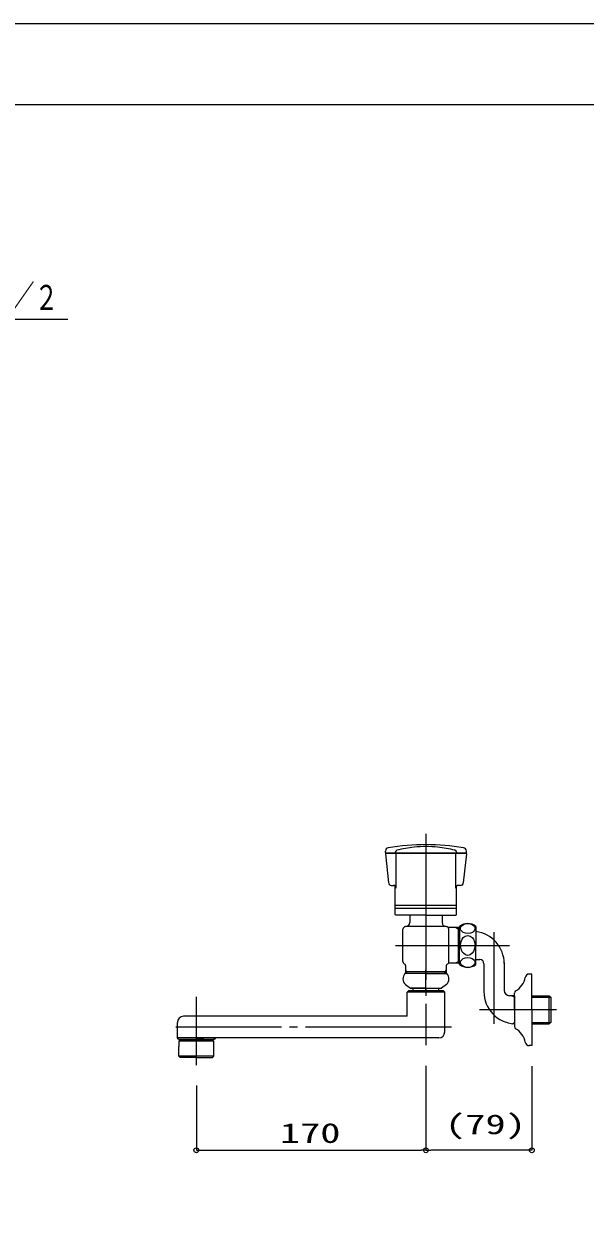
# Model space of a CAD drawing. Units: millimetres on the paper. Extents: x -305 to 305, y -152 to 152.
# Drawn here: x -179 to -109.7, y 2.1 to 148.5 of the extents above; entities that cross this region are included whole.
import ezdxf
from ezdxf.enums import TextEntityAlignment as Align

# ---------------------------------------------------------------- set-up
doc = ezdxf.new("R2010")
doc.units = ezdxf.units.MM
doc.linetypes.add('LONG_CHAIN', pattern=[21, 18, -1, 1, -1])
for name, color, linetype, lineweight in [('0-0_0', 7, 'Continuous', 9), ('0-1_VIEW0001', 7, 'Continuous', 9), ('0-3_図面枠', 3, 'Continuous', 9), ('0-4_DEFPOINTS', 7, 'Continuous', 9)]:
    doc.layers.add(name, color=color, linetype=linetype, lineweight=lineweight)
doc.styles.add('ＭＳ ゴシック', font='')
doc.styles.get('ＭＳ ゴシック').set_extended_font_data('MS Gothic')

# ---------------------------------------------------------------- blocks, each defined once
blk = doc.blocks.new('SYM0002')
at = {"layer": '0-0_0'}
for p, q in [((0, 0), (4.205, 3.626)), ((4.205, 3.626), (20.918, 3.626)), ((0, 0), (1.779, 2.615)), ((0, 0), (2.848, 1.375))]:
    blk.add_line(p, q, dxfattribs=at)
at = {"layer": '0-0_0', "style": 'ＭＳ ゴシック', "width": 0.7}
blk.add_text('ＰＪ１／２', height=3.079, dxfattribs=at).set_placement((5.062, 3.834), align=Align.BOTTOM_LEFT)
blk = doc.blocks.new('_ORIGIN')
at = {"layer": '0-0_0'}
blk.add_line((0, 0), (-1, 0), dxfattribs=at)
blk.add_circle((0, 0), 0.5, dxfattribs=at)

msp = doc.modelspace()

# ---------------------------------------------------------------- linework, layer by layer
at = {"layer": '0-1_VIEW0001', "color": 2, "linetype": 'LONG_CHAIN'}
for p, q in [((-129.392, 48.438), (-129.392, 22.34)), ((-120.975, 24.998), (-120.975, 36.297)), ((-133.164, 34.664), (-119.054, 34.664)), ((-129.392, 28.926), (-129.392, 31.639)), ((-157.725, 19.893), (-157.725, 28.313)), ((-113.292, 26.715), (-122.764, 26.715)), ((-126.236, 24.581), (-160.264, 24.581))]:
    msp.add_line(p, q, dxfattribs=at)
at = {"layer": '0-1_VIEW0001', "color": 6}
for p, q in [((-134.391, 45.989), (-134.007, 42.379)), ((-134.384, 46.164), (-134.384, 46.32)), ((-134.308, 46.081), (-124.476, 46.081)), ((-129.392, 46.081), (-134.3, 46.081)), ((-133.167, 46.177), (-133.167, 46.164)), ((-133.068, 41.748), (-133.068, 45.998)), ((-124.484, 46.081), (-129.392, 46.081)), ((-125.716, 41.748), (-125.716, 45.998)), ((-125.617, 46.177), (-125.617, 46.164)), ((-124.394, 45.989), (-124.777, 42.379)), ((-124.4, 46.164), (-124.4, 46.32)), ((-133.676, 42.081), (-133.401, 42.081)), ((-133.184, 38.498), (-133.184, 42)), ((-125.6, 38.498), (-125.6, 42)), ((-125.109, 42.081), (-125.383, 42.081)), ((-125.6, 39.581), (-133.184, 39.581)), ((-125.6, 39.248), (-133.184, 39.248)), ((-129.392, 38.414), (-133.1, 38.414)), ((-131.392, 38.414), (-131.392, 37.498)), ((-129.392, 38.414), (-125.684, 38.414)), ((-127.392, 38.414), (-127.392, 37.498)), ((-132.225, 32.664), (-132.225, 36.664)), ((-126.892, 36.998), (-131.892, 36.998)), ((-125.225, 36.868), (-126.621, 36.868)), ((-126.559, 32.664), (-126.559, 36.664)), ((-125.392, 36.868), (-125.392, 34.648)), ((-125.225, 36.998), (-125.225, 34.664)), ((-123.225, 36.998), (-123.225, 34.664)), ((-125.392, 34.664), (-125.392, 32.461)), ((-125.225, 32.331), (-125.225, 34.664)), ((-123.225, 32.331), (-123.225, 34.664)), ((-125.225, 32.461), (-126.598, 32.461)), ((-123.225, 32.914), (-122.725, 32.914)), ((-122.225, 32.388), (-122.225, 28.969)), ((-119.725, 32.578), (-119.725, 29.128)), ((-126.892, 31.214), (-131.975, 31.214)), ((-129.392, 31.214), (-131.975, 31.214)), ((-131.892, 32.193), (-131.892, 31.214)), ((-127.028, 31.414), (-131.757, 31.414)), ((-129.392, 31.214), (-126.809, 31.214)), ((-126.892, 31.414), (-127.028, 31.414)), ((-126.892, 32.193), (-126.892, 31.214)), ((-126.892, 31.214), (-126.809, 31.214)), ((-116.309, 31.132), (-116.642, 31.132)), ((-116.309, 26.715), (-116.309, 31.132)), ((-131.926, 29.829), (-131.309, 29.381)), ((-131.309, 29.381), (-127.725, 29.381)), ((-129.392, 29.381), (-131.309, 29.381)), ((-130.975, 29.081), (-130.975, 29.381)), ((-129.392, 29.381), (-127.475, 29.381)), ((-127.809, 29.081), (-127.809, 29.381)), ((-126.859, 29.829), (-127.475, 29.381)), ((-131.559, 29.081), (-131.725, 28.914)), ((-131.725, 25.914), (-131.725, 28.914)), ((-127.059, 28.914), (-131.725, 28.914)), ((-127.225, 29.081), (-131.559, 29.081)), ((-118.475, 28.461), (-119.059, 28.461)), ((-118.475, 26.715), (-118.475, 28.782)), ((-118.475, 28.461), (-118.475, 28.267)), ((-118.475, 28.267), (-118.475, 25.162)), ((-116.309, 28.461), (-114.169, 28.461)), ((-114.169, 25.026), (-114.169, 28.474)), ((-114.169, 28.461), (-113.975, 28.267)), ((-113.975, 28.267), (-113.975, 25.162)), ((-118.475, 26.715), (-118.475, 24.648)), ((-116.309, 26.715), (-116.309, 22.298)), ((-136.692, 25.914), (-159.309, 25.914)), ((-131.725, 25.914), (-137.241, 25.914)), ((-118.475, 25.162), (-118.475, 24.976)), ((-116.309, 24.969), (-114.169, 24.969)), ((-113.975, 25.162), (-114.169, 24.969)), ((-155.542, 23.248), (-160.075, 23.248)), ((-159.909, 23.081), (-156.067, 23.081)), ((-159.809, 22.914), (-159.892, 22.831)), ((-159.892, 22.831), (-159.892, 22.185)), ((-155.559, 22.831), (-159.892, 22.831)), ((-159.892, 20.998), (-159.892, 22.185)), ((-159.809, 22.914), (-155.959, 22.914)), ((-159.809, 22.914), (-159.59, 22.914)), ((-159.384, 23.081), (-159.384, 22.914)), ((-157.725, 23.248), (-158.659, 23.248)), ((-157.725, 23.248), (-156.792, 23.248)), ((-156.067, 23.081), (-155.542, 23.081)), ((-156.067, 23.081), (-156.067, 22.914)), ((-155.642, 22.914), (-156.067, 22.914)), ((-155.642, 22.914), (-155.861, 22.914)), ((-155.642, 22.914), (-155.559, 22.831)), ((-155.584, 23.248), (-155.375, 23.248)), ((-136.938, 23.248), (-155.584, 23.248)), ((-155.559, 20.998), (-155.559, 22.831)), ((-127.809, 23.248), (-137.241, 23.248)), ((-116.309, 22.298), (-116.642, 22.298)), ((-159.892, 20.998), (-159.725, 20.831)), ((-155.559, 20.998), (-159.892, 20.998)), ((-157.725, 20.831), (-159.725, 20.831)), ((-157.725, 20.831), (-155.725, 20.831)), ((-155.559, 20.998), (-155.725, 20.831))]:
    msp.add_line(p, q, dxfattribs=at)
at = {"layer": '0-1_VIEW0001', "color": 2}
for p, q in [((-125.392, 36.674), (-125.728, 36.868)), ((-125.225, 36.674), (-125.392, 36.674)), ((-125.392, 32.654), (-125.728, 32.461)), ((-125.225, 32.654), (-125.392, 32.654)), ((-131.757, 31.414), (-131.892, 31.649)), ((-131.757, 31.214), (-131.757, 31.414)), ((-127.028, 31.414), (-126.892, 31.649)), ((-127.028, 31.214), (-127.028, 31.414)), ((-118.475, 28.267), (-118.811, 28.461)), ((-116.309, 28.267), (-113.975, 28.267)), ((-118.751, 25.003), (-118.475, 25.162)), ((-116.309, 25.162), (-113.975, 25.162))]:
    msp.add_line(p, q, dxfattribs=at)
at = {"layer": '0-1_VIEW0001'}
for p, q in [((-129.392, 19.8), (-129.392, 9.372)), ((-116.309, 19.758), (-116.309, 9.372)), ((-157.725, 17.353), (-157.725, 9.372)), ((-157.125, 9.372), (-129.992, 9.372)), ((-116.909, 9.372), (-128.792, 9.372))]:
    msp.add_line(p, q, dxfattribs=at)
at = {"layer": '0-1_VIEW0001', "color": 6}
for points in [[(-125.121, 36.757), (-125.077, 36.947), (-124.935, 37.13), (-124.79, 37.232), (-124.555, 37.325), (-124.225, 37.368), (-123.942, 37.337), (-123.669, 37.236), (-123.519, 37.133), (-123.385, 36.968), (-123.345, 36.868), (-123.33, 36.757), (-123.374, 36.568), (-123.516, 36.384), (-123.661, 36.283), (-123.896, 36.189), (-124.225, 36.146), (-124.509, 36.177), (-124.782, 36.278), (-124.932, 36.381), (-125.066, 36.546), (-125.106, 36.646)], [(-124.225, 33.442), (-124.503, 33.502), (-124.772, 33.695), (-124.921, 33.894), (-125.058, 34.214), (-125.121, 34.664), (-125.075, 35.051), (-124.927, 35.424), (-124.776, 35.628), (-124.534, 35.812), (-124.388, 35.867), (-124.225, 35.887), (-123.948, 35.827), (-123.679, 35.633), (-123.53, 35.435), (-123.393, 35.114), (-123.33, 34.664), (-123.376, 34.277), (-123.524, 33.904), (-123.675, 33.7), (-123.917, 33.517), (-124.063, 33.462)], [(-123.33, 32.571), (-123.374, 32.382), (-123.516, 32.199), (-123.661, 32.097), (-123.896, 32.003), (-124.225, 31.96), (-124.509, 31.992), (-124.782, 32.093), (-124.932, 32.195), (-125.066, 32.361), (-125.106, 32.46), (-125.121, 32.571), (-125.077, 32.761), (-124.935, 32.944), (-124.79, 33.046), (-124.555, 33.14), (-124.225, 33.183), (-123.942, 33.151), (-123.669, 33.05), (-123.519, 32.947), (-123.385, 32.782), (-123.345, 32.683)]]:
    msp.add_lwpolyline(points, close=True, dxfattribs=at)
for points in [[(-127.059, 23.998), (-127.059, 28.914), (-127.225, 29.081)], [(-160.059, 23.248), (-160.059, 23.498), (-160.059, 25.164)]]:
    msp.add_lwpolyline(points, dxfattribs=at)
for centre, radius, start, end in [((-129.392, 18.781), 28.333, 80.56779, 99.43221), ((-129.392, 32.714), 14.167, 84.12628, 95.87372), ((-134.308, 45.998), 0.0833, 90, 186.06492), ((-133.967, 46.32), 0.417, 99.43221, 180), ((-134.3, 46.164), 0.0833, 180, 270), ((-132.917, 46.177), 0.25, 104.67248, 180), ((-133.084, 46.164), 0.0833, 180, 270), ((-132.985, 45.998), 0.0833, 90, 180), ((-129.392, 32.714), 14.167, 95.87372, 104.67249), ((-129.392, 32.714), 14.167, 75.32751, 84.12628), ((-125.867, 46.177), 0.25, 0, 75.32752), ((-125.799, 45.998), 0.0833, 0, 90), ((-125.7, 46.164), 0.0833, 270, 0), ((-124.817, 46.32), 0.417, 0, 80.56779), ((-124.484, 46.164), 0.0833, 270, 0), ((-124.476, 45.998), 0.0833, 353.93508, 90), ((-133.676, 42.414), 0.333, 186.06492, 270), ((-133.401, 41.748), 0.333, 0, 90), ((-125.383, 41.748), 0.333, 90, 180), ((-125.109, 42.414), 0.333, 270, 353.93508), ((-133.1, 38.498), 0.0833, 180, 270), ((-125.684, 38.498), 0.0833, 270, 0), ((-131.892, 36.664), 0.333, 90, 180.001), ((-131.892, 37.498), 0.5, 270, 0), ((-126.892, 37.498), 0.5, 180.001, 270), ((-126.892, 36.664), 0.333, 0, 90), ((-124.225, 35.852), 1.521, 48.888, 131.113), ((-123.725, 32.418), 4, 0, 82.819), ((-131.892, 32.664), 0.333, 180.001, 250.529), ((-132.059, 32.193), 0.167, 0, 70.529), ((-126.725, 32.193), 0.167, 109.472, 180.001), ((-126.892, 32.664), 0.333, 289.471, 0), ((-124.225, 33.477), 1.521, 228.887, 311.112), ((-122.725, 32.414), 0.5, 0, 90), ((-131.23, 30.548), 1, 138.19, 225.925), ((-127.554, 30.548), 1, 314.075, 41.81), ((-116.642, 30.632), 0.5, 90, 170.634), ((-119.438, 31.093), 2.333, 298.641, 350.634), ((-118.225, 28.969), 4, 180.001, 266.418), ((-119.059, 29.128), 0.667, 180.001, 270), ((-118.175, 28.782), 0.3, 118.641, 180), ((-118.175, 28.782), 0.3, 118.641, 180), ((-159.309, 25.164), 0.75, 90, 180), ((-127.809, 23.998), 0.75, 270, 0), ((-118.175, 24.648), 0.3, 180, 241.359), ((-118.175, 24.648), 0.3, 180, 241.359), ((-119.438, 22.337), 2.333, 9.366, 61.359), ((-159.909, 23.248), 0.167, 180, 270), ((-155.542, 23.248), 0.167, 270, 0), ((-116.642, 22.798), 0.5, 189.367, 270)]:
    msp.add_arc(centre, radius, start, end, dxfattribs=at)
at = {"layer": '0-3_図面枠'}
msp.add_lwpolyline([(-291.017, -138.498), (108.983, -138.498), (108.983, 138.502), (-291.017, 138.502)], close=True, dxfattribs=at)
at = {"layer": '0-4_DEFPOINTS'}
msp.add_line((118.983, 148.502), (-301.017, 148.502), dxfattribs=at)

# ---------------------------------------------------------------- block references
at = {"layer": '0-1_VIEW0001'}
msp.add_blockref('SYM0002', (-194.525, 108.407), dxfattribs=at)
at = {"layer": '0-1_VIEW0001', "xscale": 0.6, "yscale": 0.6, "rotation": 180}
for p in [(-157.725, 9.372), (-129.392, 9.372)]:
    msp.add_blockref('_ORIGIN', p, dxfattribs=at)
at = {"layer": '0-1_VIEW0001', "xscale": 0.6, "yscale": 0.6}
for p in [(-129.392, 9.372), (-116.309, 9.372)]:
    msp.add_blockref('_ORIGIN', p, dxfattribs=at)

# ---------------------------------------------------------------- texts
at = {"layer": '0-1_VIEW0001', "style": 'ＭＳ ゴシック', "width": 1.5}
for s, p in [('(79)', (-127.023, 10.626)), ('170', (-147.413, 9.549))]:
    msp.add_text(s, height=2.441, dxfattribs=at).set_placement(p, align=Align.BOTTOM_LEFT)

doc.saveas('drawing.dxf')
